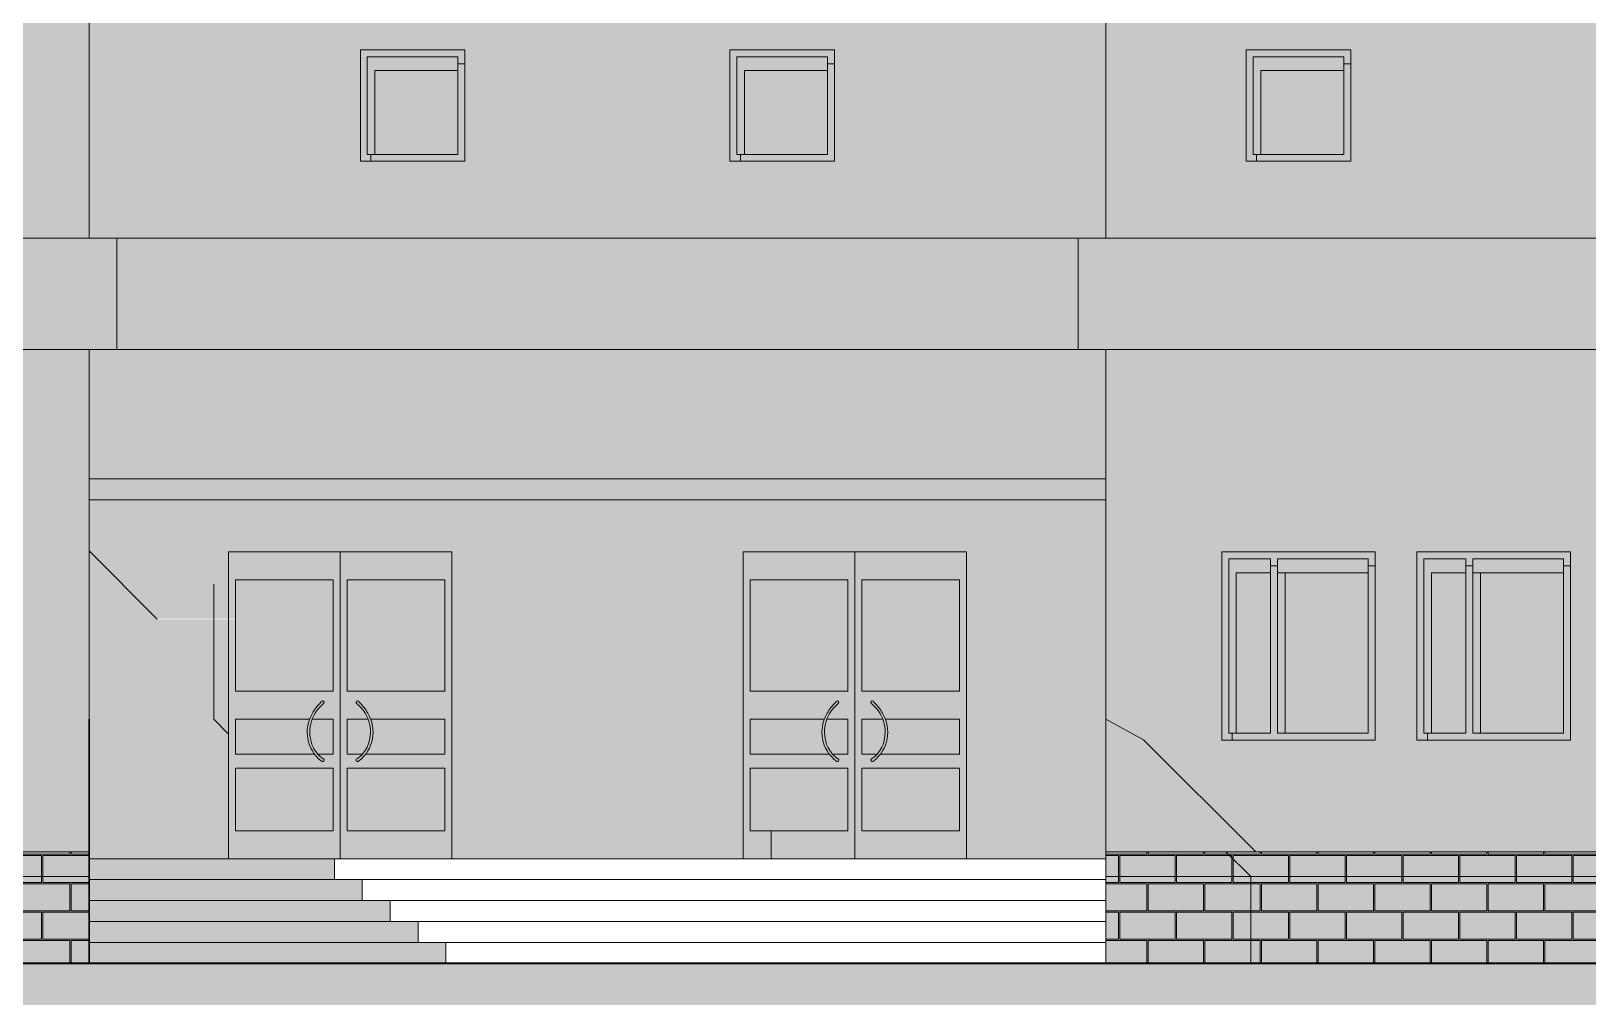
# Model space of a CAD drawing. Header units: millimetres. Extents: x 145836 to 266027, y 108786 to 206069.
# Drawn here: x 159345 to 164925, y 165729 to 169191 of the extents above; entities that cross this region are included whole.
import ezdxf

# ---------------------------------------------------------------- set-up
doc = ezdxf.new("R2010")
doc.units = ezdxf.units.MM
doc.layers.get('0').update_dxf_attribs({"color": 250})
doc.layers.add('hatch1', color=7, linetype='Continuous')
pattern_1 = [(0, (-2666.16, 265905.47), (101.6, 101.6), [198.4375, -4.7625]), (0, (-2767.76, 265910.23), (101.6, 101.6), [198.4375, -4.7625]), (90, (-2666.16, 265905.47), (-101.6, 101.6), [-106.3625, 96.8375]), (90, (-2670.92, 265905.47), (-101.6, 101.6), [-106.3625, 96.8375])]

msp = doc.modelspace()

# ---------------------------------------------------------------- hatches: boundary and pattern name
at = {"lineweight": 13}
for color, points in [(253, [(160524.6, 169124), (160524.6, 168724), (160562, 168724), (160562, 168749), (160549.6, 168749), (160549.6, 169099), (160874.6, 169099), (160874.6, 169074), (160899.6, 169074), (160899.6, 169124)]), (255, [(160899.6, 169074), (160874.6, 169074), (160874.6, 168749), (160562, 168749), (160562, 168724), (160899.6, 168724)]), (253, [(162199.6, 169099), (162199.6, 169074), (162224.6, 169074), (162224.6, 169124), (161849.6, 169124), (161849.6, 168724), (161887, 168724), (161887, 168749), (161874.6, 168749), (161874.6, 169099)]), (255, [(162199.6, 168749), (161887, 168749), (161887, 168724), (162224.6, 168724), (162224.6, 169074), (162199.6, 169074)]), (253, [(164074.6, 169124), (163699.6, 169124), (163699.6, 168724), (163737, 168724), (163737, 168749), (163724.6, 168749), (163724.6, 169099), (164049.6, 169099), (164049.6, 169074), (164074.6, 169074)]), (255, [(164074.6, 169074), (164049.6, 169074), (164049.6, 168749), (163737, 168749), (163737, 168724), (164074.6, 168724)]), (255, [(164862.1, 167274), (164837.1, 167274), (164837.1, 166674), (164512.1, 166674), (164512.1, 167274), (164487.1, 167274), (164487.1, 166674), (164349.5, 166674), (164349.5, 166649), (164862.1, 166649)])]:
    msp.add_hatch(color=color, dxfattribs=at).paths.add_polyline_path(points)
at = {"lineweight": 13, "true_color": 0x5c6d75}
for points in [[(160549.6, 169099), (160549.6, 168749), (160577, 168749), (160577, 169049), (160874.6, 169049), (160874.6, 169099)], [(162199.6, 169049), (162199.6, 169099), (161874.6, 169099), (161874.6, 168749), (161902, 168749), (161902, 169049)], [(164049.6, 169099), (163724.6, 169099), (163724.6, 168749), (163752, 168749), (163752, 169049), (164049.6, 169049)]]:
    msp.add_hatch(color=147, dxfattribs=at).paths.add_polyline_path(points)
at = {"lineweight": 13, "true_color": 0x70858f}
h = msp.add_hatch(color=8, dxfattribs=at)
h.paths.add_polyline_path([(161902, 169049), (161902, 168749), (162199.6, 168749), (162199.6, 169049)])
h.paths.add_polyline_path([(160577, 169049), (160577, 168749), (160874.6, 168749), (160874.6, 169049)])
msp.add_hatch(color=8, dxfattribs=at).paths.add_polyline_path([(164049.6, 169049), (163752, 169049), (163752, 168749), (164049.6, 168749)])
at = {"lineweight": 20}
for color, points in [(253, [(163612.1, 167324), (163612.1, 166649), (163649.5, 166649), (163649.5, 166674), (163637.1, 166674), (163637.1, 167299), (163787.1, 167299), (163787.1, 167274), (163812.1, 167274), (163812.1, 167299), (164137.1, 167299), (164137.1, 167274), (164162.1, 167274), (164162.1, 167324)]), (253, [(164312.1, 166649), (164349.5, 166649), (164349.5, 166674), (164337.1, 166674), (164337.1, 167299), (164487.1, 167299), (164487.1, 167274), (164512.1, 167274), (164512.1, 167299), (164837.1, 167299), (164837.1, 167274), (164862.1, 167274), (164862.1, 167324), (164312.1, 167324)]), (255, [(164137.1, 166674), (163812.1, 166674), (163812.1, 167274), (163787.1, 167274), (163787.1, 166674), (163649.5, 166674), (163649.5, 166649), (164162.1, 166649), (164162.1, 167274), (164137.1, 167274)])]:
    msp.add_hatch(color=color, dxfattribs=at).paths.add_polyline_path(points)
at = {"lineweight": 20, "true_color": 0x5c6d75}
h = msp.add_hatch(color=147, dxfattribs=at)
h.paths.add_polyline_path([(164137.1, 167249), (164137.1, 167299), (163812.1, 167299), (163812.1, 167249)])
h.paths.add_polyline_path([(163787.1, 167249), (163787.1, 167299), (163637.1, 167299), (163637.1, 166674), (163664.5, 166674), (163664.5, 167249)])
for points in [[(164337.1, 167299), (164337.1, 166674), (164364.5, 166674), (164364.5, 167249), (164487.1, 167249), (164487.1, 167299)], [(164837.1, 167249), (164837.1, 167299), (164512.1, 167299), (164512.1, 167249)]]:
    msp.add_hatch(color=147, dxfattribs=at).paths.add_polyline_path(points)
at = {"lineweight": 13, "true_color": 0x70858f}
h = msp.add_hatch(color=8, dxfattribs=at)
h.paths.add_polyline_path([(164137.1, 167249), (163839.5, 167249), (163839.5, 166674), (164137.1, 166674)])
h.paths.add_polyline_path([(163664.5, 166674), (163787.1, 166674), (163787.1, 167249), (163664.5, 167249)])
at = {"lineweight": 13, "true_color": 0x5c6d75}
h = msp.add_hatch(color=147, dxfattribs=at)
h.paths.add_polyline_path([(163839.5, 167249), (163812.1, 167249), (163812.1, 166674), (163839.5, 166674)])
h.paths.add_polyline_path([(164512.1, 166674), (164539.5, 166674), (164539.5, 167249), (164512.1, 167249)])
at = {"lineweight": 13, "true_color": 0x70858f}
h = msp.add_hatch(color=8, dxfattribs=at)
h.paths.add_polyline_path([(164539.5, 166674), (164837.1, 166674), (164837.1, 167249), (164539.5, 167249)])
h.paths.add_polyline_path([(164487.1, 167249), (164364.5, 167249), (164364.5, 166674), (164487.1, 166674)])
at = {"lineweight": 20, "true_color": 0x5c5c5c}
h = msp.add_hatch(color=251, dxfattribs=at)
h.paths.add_polyline_path([(166681.9, 166249), (163197.1, 166249), (163197.1, 166160), (166681.9, 166160)])
h.paths.add_polyline_path([(159552.1, 166249), (156067.2, 166249), (156067.2, 166160), (159552.1, 166160)])
h.paths.add_polyline_path([(156067.2, 166249), (154509.6, 166249), (154509.6, 166160), (156067.2, 166160)])
at = {"lineweight": 13}
h = msp.add_hatch(dxfattribs=at)
h.set_pattern_fill('AR-B816C', color=256, scale=0.5, style=0)
h.set_pattern_definition(pattern_1)
h.paths.add_polyline_path([(156067.2, 166249), (156067.2, 166160), (159552.1, 166160), (159552.1, 166249)])
h.paths.add_polyline_path([(156067.2, 166160), (156067.2, 165849), (159552.1, 165849), (159552.1, 166160)])
h = msp.add_hatch(dxfattribs=at)
h.set_pattern_fill('AR-B816C', color=256, scale=0.5, style=0)
h.set_pattern_definition(pattern_1)
h.paths.add_polyline_path([(163197.1, 166249), (163197.1, 166160), (166681.9, 166160), (166681.9, 166249)])
h.paths.add_polyline_path([(163197.1, 166160), (163197.1, 165849), (166681.9, 165849), (166681.9, 166160)])
at = {"lineweight": 13, "true_color": 0x5c5c5c}
msp.add_hatch(color=251, dxfattribs=at).paths.add_polyline_path([(163197.1, 166160), (163197.1, 165849), (163716.4, 165849), (163716.4, 166160)])
at = {"lineweight": 20, "true_color": 0x506b00}
msp.add_hatch(color=66, dxfattribs=at).paths.add_polyline_path([(170681.9, 165849), (145836, 165849), (145836, 160362.3), (170681.9, 160362.3)])
at = {"layer": 'hatch1', "lineweight": 13, "true_color": 0x845624}
h = msp.add_hatch(color=27, dxfattribs=at)
h.dxf.hatch_style = 1
h.paths.add_polyline_path([(160052.1, 170474), (160052.1, 170899), (159552.1, 170899), (159552.1, 169399), (160052.1, 169399), (160052.1, 169799), (159737.1, 169799), (159737.1, 170474)])
h.paths.add_polyline_path([(159552.1, 168449), (159652.1, 168449), (160052.1, 168449), (160052.1, 169399), (159552.1, 169399)])
at = {"layer": 'hatch1', "lineweight": 13, "true_color": 0xc98238}
h = msp.add_hatch(color=23, dxfattribs=at)
h.dxf.hatch_style = 1
h.paths.add_polyline_path([(156067.2, 169399), (156067.2, 168449), (159552.1, 168449), (159552.1, 169399)])
h.paths.add_polyline_path([(157349.6, 169124), (157349.6, 168724), (156974.6, 168724), (156974.6, 169124)], flags=16)
h.paths.add_polyline_path([(157324.6, 169099), (157324.6, 168749), (156999.6, 168749), (156999.6, 169099)], flags=0)
h.paths.add_polyline_path([(158674.6, 169124), (159049.6, 169124), (159049.6, 168724), (158674.6, 168724)], flags=16)
h.paths.add_polyline_path([(158699.6, 169099), (159024.6, 169099), (159024.6, 168749), (158699.6, 168749)], flags=0)
h.paths.add_polyline_path([(156067.2, 168049), (156067.2, 167324), (156612.1, 167324), (156612.1, 166649), (156067.2, 166649), (156067.2, 166249), (159552.1, 166249), (159552.1, 166724), (159552.1, 168049)])
h.paths.add_polyline_path([(157674.6, 167324), (158224.6, 167324), (158224.6, 166649), (157674.6, 166649)], flags=16)
h.paths.add_polyline_path([(157699.6, 167299), (158024.6, 167299), (158024.6, 166674), (157699.6, 166674)], flags=0)
h.paths.add_polyline_path([(158049.6, 167299), (158199.6, 167299), (158199.6, 166674), (158049.6, 166674)], flags=0)
h.paths.add_polyline_path([(158374.6, 167324), (158924.6, 167324), (158924.6, 166649), (158374.6, 166649)], flags=16)
h.paths.add_polyline_path([(158399.6, 167299), (158724.6, 167299), (158724.6, 166674), (158399.6, 166674)], flags=0)
h.paths.add_polyline_path([(158749.6, 167299), (158899.6, 167299), (158899.6, 166674), (158749.6, 166674)], flags=0)
at = {"layer": 'hatch1', "lineweight": 13, "true_color": 0xb07230}
h = msp.add_hatch(color=35, dxfattribs=at)
h.dxf.hatch_style = 1
h.paths.add_polyline_path([(163197.1, 167585.5), (163197.1, 168049), (163097.1, 168049), (160052.1, 168049), (160052.1, 167585.5)])
h.paths.add_polyline_path([(163197.1, 168449), (163197.1, 169399), (160052.1, 169399), (160052.1, 168449)])
h.paths.add_polyline_path([(161849.6, 168724), (161849.6, 169124), (162224.6, 169124), (162224.6, 168724)], flags=16)
h.paths.add_polyline_path([(161874.6, 168749), (161874.6, 169099), (162199.6, 169099), (162199.6, 168749)], flags=0)
h.paths.add_polyline_path([(160899.6, 168724), (160524.6, 168724), (160524.6, 169124), (160899.6, 169124)], flags=16)
h.paths.add_polyline_path([(160874.6, 168749), (160549.6, 168749), (160549.6, 169099), (160874.6, 169099)], flags=0)
at = {"layer": 'hatch1', "lineweight": 13, "true_color": 0xc98238}
h = msp.add_hatch(color=23, dxfattribs=at)
h.dxf.hatch_style = 1
h.paths.add_polyline_path([(163197.1, 169399), (163197.1, 168449), (166681.9, 168449), (166681.9, 169399)])
h.paths.add_polyline_path([(164074.6, 169124), (164074.6, 168724), (163699.6, 168724), (163699.6, 169124)], flags=16)
h.paths.add_polyline_path([(164049.6, 169099), (164049.6, 168749), (163724.6, 168749), (163724.6, 169099)], flags=0)
h.paths.add_polyline_path([(165399.6, 169124), (165774.6, 169124), (165774.6, 168724), (165399.6, 168724)], flags=16)
h.paths.add_polyline_path([(165424.6, 169099), (165749.6, 169099), (165749.6, 168749), (165424.6, 168749)], flags=0)
at = {"layer": 'hatch1', "lineweight": 20, "true_color": 0xe1e1df}
h = msp.add_hatch(color=254, dxfattribs=at)
h.paths.add_polyline_path([(163097.1, 168449), (160052.1, 168449), (160052.1, 168049), (163097.1, 168049)])
h.paths.add_polyline_path([(159652.1, 168449), (159552.1, 168449), (155967.2, 168449), (155967.2, 168049), (156067.2, 168049), (159652.1, 168049)])
at = {"layer": 'hatch1', "lineweight": 20, "true_color": 0x949494}
for points in [[(160052.1, 168449), (159652.1, 168449), (159652.1, 168049), (160052.1, 168049)], [(159998.9, 167082.5), (159796.9, 167082.5), (159552.1, 167327.3), (159552.1, 166224), (160003.2, 166224), (160052.1, 166224), (160052.1, 166670.9), (159998.9, 166724)], [(160250.4, 166324), (160077.1, 166324), (160077.1, 166549), (160153.5, 166549), (160153.5, 166599), (160077.1, 166599), (160077.1, 166724), (160153.5, 166724), (160153.5, 166824), (160077.1, 166824), (160077.1, 167082.5), (160052.1, 167082.5), (160052.1, 166224), (160250.4, 166224)], [(161997.1, 166824), (161922.1, 166824), (161922.1, 167097.1), (161897.1, 167097.1), (161897.1, 166224), (161997.1, 166224), (161997.1, 166324), (161922.1, 166324), (161922.1, 166549), (161997.1, 166549), (161997.1, 166599), (161922.1, 166599), (161922.1, 166724), (161997.1, 166724)]]:
    msp.add_hatch(color=252, dxfattribs=at).paths.add_polyline_path(points)
at = {"layer": 'hatch1', "lineweight": 20, "true_color": 0xe1e1df}
for points in [[(163097.1, 168449), (163097.1, 168049), (163197.1, 168049), (166781.9, 168049), (166781.9, 168449), (166681.9, 168449)], [(160052.1, 167082.5), (159998.9, 167082.5), (159998.9, 166724), (160052.1, 166670.9), (160052.1, 166724)]]:
    msp.add_hatch(color=254, dxfattribs=at).paths.add_polyline_path(points)
at = {"layer": 'hatch1', "lineweight": 13, "true_color": 0x845624}
h = msp.add_hatch(color=27, dxfattribs=at)
h.dxf.hatch_style = 1
h.paths.add_polyline_path([(160052.1, 168049), (159552.1, 168049), (159552.1, 167585.5), (160052.1, 167585.5)])
at = {"layer": 'hatch1', "lineweight": 13, "true_color": 0xc98238}
h = msp.add_hatch(color=23, dxfattribs=at)
h.dxf.hatch_style = 1
h.paths.add_polyline_path([(163197.1, 168049), (163197.1, 166249), (166681.9, 166249), (166681.9, 166649), (166137.1, 166649), (166137.1, 167324), (166681.9, 167324), (166681.9, 168049)])
h.paths.add_polyline_path([(164862.1, 167324), (164312.1, 167324), (164312.1, 166649), (164862.1, 166649)], flags=16)
h.paths.add_polyline_path([(164487.1, 167299), (164337.1, 167299), (164337.1, 166674), (164512.1, 166674), (164337.1, 166674), (164337.1, 167299)], flags=0)
h.paths.add_polyline_path([(164162.1, 167324), (163612.1, 167324), (163612.1, 166649), (164162.1, 166649)], flags=16)
h.paths.add_polyline_path([(164137.1, 167299), (164137.1, 166674), (163812.1, 166674), (163637.1, 166674), (163637.1, 167299), (163787.1, 167299)], flags=0)
h.paths.add_polyline_path([(164987.1, 167324), (165887.1, 167324), (165887.1, 166649), (164987.1, 166649)], flags=16)
h.paths.add_polyline_path([(165012.1, 167299), (165162.1, 167299), (165512.1, 167299), (165862.1, 167299), (165862.1, 166674), (165537.1, 166674), (165187.1, 166674), (165012.1, 166674)], flags=0)
at = {"layer": 'hatch1', "lineweight": 20}
h = msp.add_hatch(color=255, dxfattribs=at)
h.paths.add_polyline_path([(161374.6, 167585.5), (159552.1, 167585.5), (159552.1, 167510.5), (161374.6, 167510.5)])
h.paths.add_polyline_path([(163197.1, 167585.5), (161374.6, 167585.5), (161374.6, 167510.5), (163197.1, 167510.5)])
at = {"layer": 'hatch1', "lineweight": 20, "true_color": 0x949494}
h = msp.add_hatch(color=252, dxfattribs=at)
h.paths.add_polyline_path([(161374.6, 167399), (161374.6, 167510.5), (159552.1, 167510.5), (159552.1, 167324.9), (159792.2, 167084.8), (160052.1, 167084.8), (160052.1, 167324), (160852.1, 167324), (160852.1, 167084.8), (161374.6, 167084.8)])
h.paths.add_polyline_path([(163197.1, 167510.5), (161374.6, 167510.5), (161374.6, 167399), (161374.6, 167084.8), (161897.1, 167084.8), (161897.1, 167324), (162697.1, 167324), (162697.1, 167084.8), (163197.1, 167084.8)])
h.paths.add_polyline_path([(162297.1, 167324), (161897.1, 167324), (161897.1, 167084.8), (161922.1, 167084.8), (161922.1, 167224), (162272.1, 167224), (162272.1, 167084.8), (162297.1, 167084.8)], flags=17)
h.paths.add_polyline_path([(162697.1, 167324), (162297.1, 167324), (162297.1, 167224), (162297.1, 167084.8), (162322.1, 167084.8), (162322.1, 167224), (162672.1, 167224), (162672.1, 167084.8), (162697.1, 167084.8)], flags=17)
h.paths.add_polyline_path([(160852.1, 167324), (160452.1, 167324), (160452.1, 167224), (160452.1, 167084.8), (160477.1, 167084.8), (160477.1, 167224), (160827.1, 167224), (160827.1, 167084.8), (160852.1, 167084.8)], flags=17)
h.paths.add_polyline_path([(160452.1, 167324), (160052.1, 167324), (160052.1, 167084.8), (160077.1, 167084.8), (160077.1, 167224), (160427.1, 167224), (160427.1, 167084.8), (160452.1, 167084.8)], flags=17)
at = {"layer": 'hatch1', "lineweight": 20, "true_color": 0xc38b60}
h = msp.add_hatch(color=23, dxfattribs=at)
h.paths.add_polyline_path([(160427.1, 167224), (160077.1, 167224), (160077.1, 166824), (160128.4, 166824), (160128.4, 167118.7), (160427.1, 167118.7)])
h.paths.add_polyline_path([(160827.1, 167224), (160477.1, 167224), (160477.1, 167118.7), (160827.1, 167118.7)])
h.paths.add_polyline_path([(160128.4, 166724), (160077.1, 166724), (160077.1, 166599), (160128.4, 166599)])
h.paths.add_polyline_path([(160220.6, 166472.6), (160153.5, 166539.7), (160153.5, 166549), (160077.1, 166549), (160077.1, 166324), (160220.6, 166324)])
h = msp.add_hatch(color=23, dxfattribs=at)
h.paths.add_polyline_path([(162272.1, 167224), (161922.1, 167224), (161922.1, 166824), (161971.4, 166824), (161971.4, 167118.3), (162272.1, 167118.3)])
h.paths.add_polyline_path([(162672.1, 167224), (162322.1, 167224), (162322.1, 167118.3), (162672.1, 167118.3)])
h.paths.add_polyline_path([(161971.4, 166724), (161922.1, 166724), (161922.1, 166599), (161971.4, 166599)])
h.paths.add_polyline_path([(161971.4, 166549), (161922.1, 166549), (161922.1, 166324), (161971.4, 166324)])
at = {"layer": 'hatch1', "lineweight": 20, "true_color": 0xd6b194}
h = msp.add_hatch(color=43, dxfattribs=at)
h.paths.add_polyline_path([(160427.1, 167118.7), (160128.4, 167118.7), (160128.4, 166824), (160427.1, 166824)])
h.paths.add_polyline_path([(160827.1, 167118.7), (160477.1, 167118.7), (160477.1, 166824), (160827.1, 166824)])
h.paths.add_polyline_path([(160827.1, 166724), (160561.4, 166724, -0.257364), (160543.7, 166599), (160827.1, 166599)])
h.paths.add_polyline_path([(160552.2, 166724), (160477.1, 166724), (160477.1, 166599), (160531.6, 166599, 0.05759), (160549, 166623.5, 0.199949)])
h.paths.add_polyline_path([(160427.1, 166724), (160352, 166724, 0.199949), (160355.2, 166623.5, 0.05759), (160372.5, 166599), (160427.1, 166599)])
h.paths.add_polyline_path([(160342.7, 166724), (160128.4, 166724), (160128.4, 166599), (160360.4, 166599, -0.257364)])
h.paths.add_polyline_path([(160427.1, 166549), (160153.5, 166549), (160153.5, 166539.7), (160220.6, 166472.6), (160220.6, 166324), (160427.1, 166324)])
h.paths.add_polyline_path([(160827.1, 166549), (160477.1, 166549), (160477.1, 166324), (160827.1, 166324)])
at = {"layer": 'hatch1', "lineweight": 20, "true_color": 0xe1e1df}
h = msp.add_hatch(color=254, dxfattribs=at)
h.paths.add_polyline_path([(160852.1, 167084.4), (160827.1, 167084.4), (160827.1, 166824), (160477.1, 166824), (160477.1, 167084.4), (160452.1, 167084.4), (160452.1, 166224), (160852.1, 166224), (160852.1, 166624)])
h.paths.add_polyline_path([(160827.1, 166724), (160827.1, 166599), (160543.7, 166599, -0.065991), (160519.7, 166574.5, -1.61864), (160514.8, 166583.3, 0.044101), (160531.6, 166599), (160477.1, 166599), (160477.1, 166724), (160552.2, 166724, 0.130765), (160512.9, 166778.6, -1.725827), (160520.6, 166784.7, -0.096524), (160551.2, 166745.1, -0.044918), (160561.4, 166724)], flags=16)
h.paths.add_polyline_path([(160827.1, 166549), (160827.1, 166324), (160477.1, 166324), (160477.1, 166549)], flags=16)
h.paths.add_polyline_path([(160452.1, 167084.4), (160427.1, 167084.4), (160427.1, 166824), (160153.5, 166824), (160153.5, 166724), (160342.7, 166724, -0.044918), (160353, 166745.1, -0.096524), (160383.6, 166784.7, -1.725827), (160391.2, 166778.6, 0.130765), (160352, 166724), (160427.1, 166724), (160427.1, 166599), (160372.5, 166599, 0.044101), (160389.3, 166583.3, -1.61864), (160384.5, 166574.5, -0.065991), (160360.4, 166599), (160153.5, 166599), (160153.5, 166549), (160427.1, 166549), (160427.1, 166324), (160250.4, 166324), (160250.4, 166224), (160452.1, 166224)])
h = msp.add_hatch(color=254, dxfattribs=at)
h.paths.add_polyline_path([(161374.6, 167084.4), (160852.1, 167084.4), (160852.1, 166224), (161374.6, 166224)])
h.paths.add_polyline_path([(161897.1, 167084.4), (161374.6, 167084.4), (161374.6, 166224), (161897.1, 166224), (161897.1, 166624)])
h.paths.add_polyline_path([(163197.1, 167084.4), (162697.1, 167084.4), (162697.1, 166224), (163197.1, 166224), (163197.1, 166724)])
at = {"layer": 'hatch1', "lineweight": 20, "true_color": 0xd6b194}
h = msp.add_hatch(color=43, dxfattribs=at)
h.paths.add_polyline_path([(162272.1, 167118.3), (161971.4, 167118.3), (161971.4, 166824), (162272.1, 166824)])
h.paths.add_polyline_path([(162672.1, 167118.3), (162322.1, 167118.3), (162322.1, 166824), (162672.1, 166824)])
h.paths.add_polyline_path([(162672.1, 166724), (162406.4, 166724, -0.257364), (162388.7, 166599), (162672.1, 166599)])
h.paths.add_polyline_path([(162397.2, 166724), (162322.1, 166724), (162322.1, 166599), (162376.6, 166599, 0.05759), (162394, 166623.5, 0.199949)])
h.paths.add_polyline_path([(162272.1, 166724), (162197, 166724, 0.199949), (162200.2, 166623.5, 0.05759), (162217.5, 166599), (162272.1, 166599)])
h.paths.add_polyline_path([(162187.7, 166724), (161971.4, 166724), (161971.4, 166599), (162205.4, 166599, -0.257364)])
h.paths.add_polyline_path([(162272.1, 166549), (161971.4, 166549), (161971.4, 166324), (162272.1, 166324)])
h.paths.add_polyline_path([(162672.1, 166549), (162322.1, 166549), (162322.1, 166324), (162672.1, 166324)])
at = {"layer": 'hatch1', "lineweight": 20, "true_color": 0xe1e1df}
h = msp.add_hatch(color=254, dxfattribs=at)
h.paths.add_polyline_path([(162297.1, 167085), (162272.1, 167085), (162272.1, 166824), (161997.1, 166824), (161997.1, 166724), (162187.7, 166724, -0.044918), (162198, 166745.1, -0.096524), (162228.6, 166784.7, -1.725827), (162236.2, 166778.6, 0.130765), (162197, 166724), (162272.1, 166724), (162272.1, 166599), (162217.5, 166599, 0.044101), (162234.3, 166583.3, -1.61864), (162229.5, 166574.5, -0.065991), (162205.4, 166599), (161997.1, 166599), (161997.1, 166549), (162272.1, 166549), (162272.1, 166324), (161997.1, 166324), (161997.1, 166224), (162297.1, 166224)])
h.paths.add_polyline_path([(162697.1, 167085), (162672.1, 167085), (162672.1, 166824), (162322.1, 166824), (162322.1, 167085), (162297.1, 167085), (162297.1, 166224), (162697.1, 166224), (162697.1, 166724)])
h.paths.add_polyline_path([(162672.1, 166724), (162672.1, 166599), (162388.7, 166599, -0.065991), (162364.7, 166574.5, -1.61864), (162359.8, 166583.3, 0.044101), (162376.6, 166599), (162322.1, 166599), (162322.1, 166724), (162397.2, 166724, 0.130765), (162357.9, 166778.6, -1.725827), (162365.6, 166784.7, -0.096524), (162396.2, 166745.1, -0.044918), (162406.4, 166724)], flags=16)
h.paths.add_polyline_path([(162672.1, 166549), (162672.1, 166324), (162322.1, 166324), (162322.1, 166549)], flags=16)
at = {"layer": 'hatch1', "lineweight": 20}
h = msp.add_hatch(color=255, dxfattribs=at)
h.paths.add_polyline_path([(160520.6, 166784.7, 1.725827), (160512.9, 166778.6, -0.339593), (160549, 166623.5, -0.101949), (160514.8, 166583.3, 1.61864), (160519.7, 166574.5, 0.379467), (160551.2, 166745.1, 0.096524)])
h.paths.add_polyline_path([(160391.2, 166778.6, 1.725827), (160383.6, 166784.7, 0.096524), (160353, 166745.1, 0.379467), (160384.5, 166574.5, 1.61864), (160389.3, 166583.3, -0.101949), (160355.2, 166623.5, -0.339593)])
h = msp.add_hatch(color=255, dxfattribs=at)
h.paths.add_polyline_path([(162365.6, 166784.7, 1.725827), (162357.9, 166778.6, -0.339593), (162394, 166623.5, -0.101949), (162359.8, 166583.3, 1.61864), (162364.7, 166574.5, 0.379467), (162396.2, 166745.1, 0.096524)])
h.paths.add_polyline_path([(162236.2, 166778.6, 1.725827), (162228.6, 166784.7, 0.096524), (162198, 166745.1, 0.379467), (162229.5, 166574.5, 1.61864), (162234.3, 166583.3, -0.101949), (162200.2, 166623.5, -0.339593)])
at = {"layer": 'hatch1', "lineweight": 13, "true_color": 0x9c652b}
msp.add_hatch(color=25, dxfattribs=at).paths.add_polyline_path([(163332.3, 166650.6), (163197.1, 166724), (163197.1, 166249), (163733.9, 166249)])
at = {"layer": 'hatch1', "lineweight": 20, "true_color": 0x949494}
h = msp.add_hatch(color=252, dxfattribs=at)
h.paths.add_polyline_path([(160431.4, 166149), (160431.4, 166224), (159552.1, 166224), (159552.1, 166149)])
h.paths.add_polyline_path([(160531.4, 166074), (160531.4, 166149), (159552.1, 166149), (159552.1, 166074)])
h.paths.add_polyline_path([(160631.4, 165999), (160631.4, 166074), (159552.1, 166074), (159552.1, 165999)])
h.paths.add_polyline_path([(160731.4, 165924), (160731.4, 165999), (159552.1, 165999), (159552.1, 165924)])
h.paths.add_polyline_path([(160831.4, 165849), (160831.4, 165924), (159552.1, 165924), (159552.1, 165849)])
at = {"layer": 'hatch1', "lineweight": 20, "true_color": 0x787878}
h = msp.add_hatch(color=8, dxfattribs=at)
h.paths.add_polyline_path([(166681.9, 166160), (163197.1, 166160), (163197.1, 165849), (166681.9, 165849)])
h.paths.add_polyline_path([(159552.1, 166160), (156067.2, 166160), (156067.2, 165849), (159552.1, 165849)])
h.paths.add_polyline_path([(156067.2, 166160), (154509.6, 166160), (154509.6, 165849), (156067.2, 165849)])

# ---------------------------------------------------------------- linework, layer by layer
at = {"lineweight": 20}
for p, q in [((159552.1, 168449), (159552.1, 201249)), ((163197.1, 168449), (163197.1, 201249)), ((160524.6, 168749), (160524.6, 169124)), ((160524.6, 169124), (160524.6, 168724)), ((160524.6, 169124), (160899.6, 169124)), ((160874.6, 169099), (160549.6, 169099)), ((160874.6, 169099), (160549.6, 169099)), ((160549.6, 169099), (160549.6, 168749)), ((160874.6, 168749), (160874.6, 169099)), ((160899.6, 168724), (160899.6, 169124)), ((160899.6, 169099), (160899.6, 168749)), ((161849.6, 168724), (161849.6, 169124)), ((161849.6, 169124), (162224.6, 169124)), ((161849.6, 169099), (161849.6, 168749)), ((161874.6, 169099), (162199.6, 169099)), ((161874.6, 168749), (161874.6, 169099)), ((161874.6, 169099), (162199.6, 169099)), ((162199.6, 169099), (162199.6, 168749)), ((162224.6, 168749), (162224.6, 169124)), ((162224.6, 169124), (162224.6, 168724)), ((163699.6, 169099), (163699.6, 168749)), ((163724.6, 169099), (164049.6, 169099)), ((164074.6, 168749), (164074.6, 169124)), ((160874.6, 168749), (160549.6, 168749)), ((161874.6, 168749), (162199.6, 168749)), ((160524.6, 168724), (160899.6, 168724)), ((162224.6, 168724), (161849.6, 168724)), ((168239.6, 168449), (154509.6, 168449)), ((159552.1, 168449), (159652.1, 168449)), ((159652.1, 168449), (159652.1, 168049)), ((163197.1, 168449), (163097.1, 168449)), ((163097.1, 168449), (163097.1, 168049)), ((168239.6, 168049), (154509.6, 168049)), ((159552.1, 165849), (159552.1, 168049)), ((159552.1, 168049), (159652.1, 168049)), ((163197.1, 168049), (163097.1, 168049)), ((163197.1, 165849), (163197.1, 168049)), ((163197.1, 167585.5), (159552.1, 167585.5)), ((163197.1, 167510.5), (159552.1, 167510.5)), ((163197.1, 167324), (163197.1, 167399)), ((160052.1, 166224), (160052.1, 167324)), ((160052.1, 167324), (160852.1, 167324)), ((160452.1, 166224), (160452.1, 167324)), ((160852.1, 166224), (160852.1, 167324)), ((161897.1, 166224), (161897.1, 167324)), ((161897.1, 167324), (162697.1, 167324)), ((162297.1, 166224), (162297.1, 167324)), ((162697.1, 166224), (162697.1, 167324)), ((164162.1, 167324), (163612.1, 167324)), ((163612.1, 166649), (163612.1, 167324)), ((163637.1, 166674), (163637.1, 167299)), ((163637.1, 167299), (163787.1, 167299)), ((163637.1, 167299), (163787.1, 167299)), ((163787.1, 167299), (163787.1, 166674)), ((163812.1, 167299), (164137.1, 167299)), ((163812.1, 167299), (164137.1, 167299)), ((163812.1, 166674), (163812.1, 167299)), ((164137.1, 167299), (164137.1, 166674)), ((164162.1, 166649), (164162.1, 167324)), ((164862.1, 167324), (164312.1, 167324)), ((164312.1, 166649), (164312.1, 167324)), ((164337.1, 166674), (164337.1, 167299)), ((164337.1, 167299), (164487.1, 167299)), ((164337.1, 167299), (164487.1, 167299)), ((164487.1, 167299), (164487.1, 166674)), ((164512.1, 167299), (164837.1, 167299)), ((164512.1, 166674), (164512.1, 167299)), ((164512.1, 167299), (164837.1, 167299)), ((164837.1, 167299), (164837.1, 166674)), ((164862.1, 166649), (164862.1, 167324)), ((160077.1, 167224), (160077.1, 166824)), ((160077.1, 167224), (160427.1, 167224)), ((160427.1, 167224), (160427.1, 166824)), ((160477.1, 167224), (160827.1, 167224)), ((160477.1, 167224), (160477.1, 166824)), ((160827.1, 167224), (160827.1, 166824)), ((161922.1, 167224), (161922.1, 166824)), ((162272.1, 167224), (161922.1, 167224)), ((162272.1, 167224), (162272.1, 166824)), ((162322.1, 167224), (162322.1, 166824)), ((162672.1, 167224), (162322.1, 167224)), ((162672.1, 167224), (162672.1, 166824)), ((160077.1, 166824), (160427.1, 166824)), ((160477.1, 166824), (160827.1, 166824)), ((162272.1, 166824), (161922.1, 166824)), ((162672.1, 166824), (162322.1, 166824)), ((160052.1, 166224), (160052.1, 166724)), ((160077.1, 166724), (160077.1, 166599)), ((160077.1, 166724), (160342.7, 166724)), ((160077.1, 166724), (160077.1, 166599)), ((160352, 166724), (160427.1, 166724)), ((160427.1, 166724), (160427.1, 166599)), ((160477.1, 166724), (160477.1, 166599)), ((160477.1, 166724), (160552.2, 166724)), ((160561.4, 166724), (160827.1, 166724)), ((160827.1, 166724), (160827.1, 166599)), ((161922.1, 166724), (161922.1, 166599)), ((162187.7, 166724), (161922.1, 166724)), ((162272.1, 166724), (162197, 166724)), ((162272.1, 166724), (162272.1, 166599)), ((162322.1, 166724), (162322.1, 166599)), ((162397.2, 166724), (162322.1, 166724)), ((162672.1, 166724), (162406.4, 166724)), ((162672.1, 166724), (162672.1, 166599)), ((162672.1, 166724), (162672.1, 166599)), ((162697.1, 166224), (162697.1, 166724)), ((163197.1, 166724), (163332.3, 166650.6)), ((163197.1, 166724), (163197.1, 165849)), ((160077.1, 166624), (160077.1, 166599)), ((160852.1, 166224), (160852.1, 166624)), ((161897.1, 166224), (161897.1, 166624)), ((162672.1, 166624), (162672.1, 166599)), ((163332.3, 166650.6), (163733.9, 166249)), ((164162.1, 166649), (163612.1, 166649)), ((163637.1, 166674), (163787.1, 166674)), ((163812.1, 166674), (164137.1, 166674)), ((164862.1, 166649), (164312.1, 166649)), ((164337.1, 166674), (164487.1, 166674)), ((164512.1, 166674), (164837.1, 166674)), ((160077.1, 166599), (160360.4, 166599)), ((160372.5, 166599), (160427.1, 166599)), ((160477.1, 166599), (160531.6, 166599)), ((160543.7, 166599), (160827.1, 166599)), ((162205.4, 166599), (161922.1, 166599)), ((162272.1, 166599), (162217.5, 166599)), ((162376.6, 166599), (162322.1, 166599)), ((162672.1, 166599), (162388.7, 166599)), ((160077.1, 166549), (160077.1, 166324)), ((160077.1, 166549), (160427.1, 166549)), ((160427.1, 166549), (160427.1, 166324)), ((160477.1, 166549), (160477.1, 166324)), ((160477.1, 166549), (160827.1, 166549)), ((160827.1, 166549), (160827.1, 166324)), ((161922.1, 166549), (161922.1, 166324)), ((162272.1, 166549), (161922.1, 166549)), ((162272.1, 166549), (162272.1, 166324)), ((162322.1, 166549), (162322.1, 166324)), ((162672.1, 166549), (162322.1, 166549)), ((162672.1, 166549), (162672.1, 166324)), ((160427.1, 166324), (160077.1, 166324)), ((160827.1, 166324), (160477.1, 166324)), ((161922.1, 166324), (162272.1, 166324)), ((162322.1, 166324), (162672.1, 166324)), ((159552.1, 166249), (154509.6, 166249)), ((168239.6, 166249), (163197.1, 166249)), ((163197.1, 166224), (159552.1, 166224)), ((160431.4, 166224), (160431.4, 166149)), ((163197.1, 166149), (159552.1, 166149)), ((160431.4, 166149), (160531.4, 166149)), ((160531.4, 166149), (160531.4, 166074)), ((163197.1, 166074), (159552.1, 166074)), ((160531.4, 166074), (160631.4, 166074)), ((160631.4, 166074), (160631.4, 165999)), ((163197.1, 165999), (159552.1, 165999)), ((160631.4, 165999), (160731.4, 165999)), ((160731.4, 165999), (160731.4, 165924)), ((163197.1, 165924), (159552.1, 165924)), ((160731.4, 165924), (160831.4, 165924)), ((160831.4, 165924), (160831.4, 165849)), ((163197.1, 165849), (159552.1, 165849))]:
    msp.add_line(p, q, dxfattribs=at)
at = {"color": 253, "lineweight": 20}
for p, q in [((160874.6, 169074), (160899.6, 169074)), ((162199.6, 169074), (162224.6, 169074)), ((164049.6, 169074), (164074.6, 169074)), ((160562, 168749), (160562, 168724)), ((161887, 168749), (161887, 168724)), ((163737, 168749), (163737, 168724)), ((163787.1, 167274), (163812.1, 167274)), ((164137.1, 167274), (164162.1, 167274)), ((164487.1, 167274), (164512.1, 167274)), ((164837.1, 167274), (164862.1, 167274)), ((163649.5, 166674), (163649.5, 166649)), ((164349.5, 166674), (164349.5, 166649))]:
    msp.add_line(p, q, dxfattribs=at)
at = {"color": 147, "lineweight": 20, "true_color": 0x5c6d75}
for p, q in [((160577, 169049), (160874.6, 169049)), ((160577, 169049), (160577, 168749)), ((161902, 169049), (162199.6, 169049)), ((161902, 169049), (161902, 168749)), ((163752, 169049), (164049.6, 169049)), ((163752, 169049), (163752, 168749)), ((163664.5, 167249), (163787.1, 167249)), ((163664.5, 167249), (163664.5, 166674)), ((163812.1, 167249), (164137.1, 167249)), ((163839.5, 167249), (163839.5, 166674)), ((164364.5, 167249), (164487.1, 167249)), ((164364.5, 167249), (164364.5, 166674)), ((164512.1, 167249), (164837.1, 167249)), ((164539.5, 167249), (164539.5, 166674))]:
    msp.add_line(p, q, dxfattribs=at)
at = {"color": 252, "lineweight": 20, "true_color": 0x949494}
for p, q in [((159796.9, 167082.5), (159552.1, 167327.3)), ((159998.9, 167207.9), (159998.9, 166724)), ((159998.9, 166724), (160052.1, 166670.9)), ((159836.8, 166224), (159911.8, 166224))]:
    msp.add_line(p, q, dxfattribs=at)
at = {"lineweight": 30}
msp.add_line((159552.1, 166724), (159552.1, 165849), dxfattribs=at)
at = {"color": 8, "lineweight": 20, "true_color": 0x828282}
msp.add_line((161997.1, 166324), (161997.1, 166224), dxfattribs=at)
at = {"color": 251, "lineweight": 13, "true_color": 0x5c5c5c}
for p, q in [((163627.3, 166249), (163716.4, 166160)), ((163716.4, 166160), (163716.4, 165849))]:
    msp.add_line(p, q, dxfattribs=at)
at = {"color": 251, "lineweight": 20, "true_color": 0x5c5c5c}
for p, q in [((154509.6, 166160), (159552.1, 166160)), ((163197.1, 166160), (166681.9, 166160))]:
    msp.add_line(p, q, dxfattribs=at)
at = {"lineweight": 40}
for p, q in [((145836, 165849), (194954.6, 165849)), ((149836, 165849), (176596.4, 165849))]:
    msp.add_line(p, q, dxfattribs=at)
at = {"lineweight": 9}
msp.add_line((154509.6, 165849), (168239.6, 165849), dxfattribs=at)
at = {"lineweight": 20}
for centre, radius, start, end in [((160389.1, 166783.8), 5.63, 291.8973, 171.5398), ((160515, 166783.8), 5.63, 8.4602, 248.1027), ((162234.1, 166783.8), 5.63, 291.8973, 171.5398), ((162360, 166783.8), 5.63, 8.4602, 248.1027), ((160464.9, 166677.6), 130.8, 148.9084, 232.0287), ((160474.2, 166677.6), 130.8, 129.3958, 204.4243), ((160469.8, 166686.4), 130.8, 131.2671, 153.3205), ((160429.9, 166677.6), 130.8, 335.5757, 50.6042), ((160439.2, 166677.6), 130.8, 307.9713, 31.0916), ((160434.3, 166686.4), 130.8, 26.6795, 48.7329), ((162309.9, 166677.6), 130.8, 148.9084, 232.0287), ((162319.2, 166677.6), 130.8, 129.3958, 204.4243), ((162314.8, 166686.4), 130.8, 131.2671, 153.3205), ((162274.9, 166677.6), 130.8, 335.5757, 50.6042), ((162284.2, 166677.6), 130.8, 307.9713, 31.0916), ((162279.3, 166686.4), 130.8, 26.6795, 48.7329), ((160469.8, 166686.4), 130.8, 208.7441, 232.0287), ((160434.3, 166686.4), 130.8, 307.9713, 331.2559), ((162314.8, 166686.4), 130.8, 208.7441, 232.0287), ((162279.3, 166686.4), 130.8, 307.9713, 331.2559), ((160389.1, 166577.7), 5.63, 214.5302, 87.6987), ((160515, 166577.7), 5.63, 92.3013, 325.4698), ((162234.1, 166577.7), 5.63, 214.5302, 87.6987), ((162360, 166577.7), 5.63, 92.3013, 325.4698)]:
    msp.add_arc(centre, radius, start, end, dxfattribs=at)
at = {"layer": 'hatch1', "lineweight": 20}
for p, q in [((163699.6, 168724), (163699.6, 169124)), ((163699.6, 169124), (164074.6, 169124)), ((163724.6, 168749), (163724.6, 169099)), ((163724.6, 169099), (164049.6, 169099)), ((164049.6, 169099), (164049.6, 168749)), ((164074.6, 169124), (164074.6, 168724)), ((163724.6, 168749), (164049.6, 168749)), ((164074.6, 168724), (163699.6, 168724))]:
    msp.add_line(p, q, dxfattribs=at)

doc.saveas('drawing.dxf')
